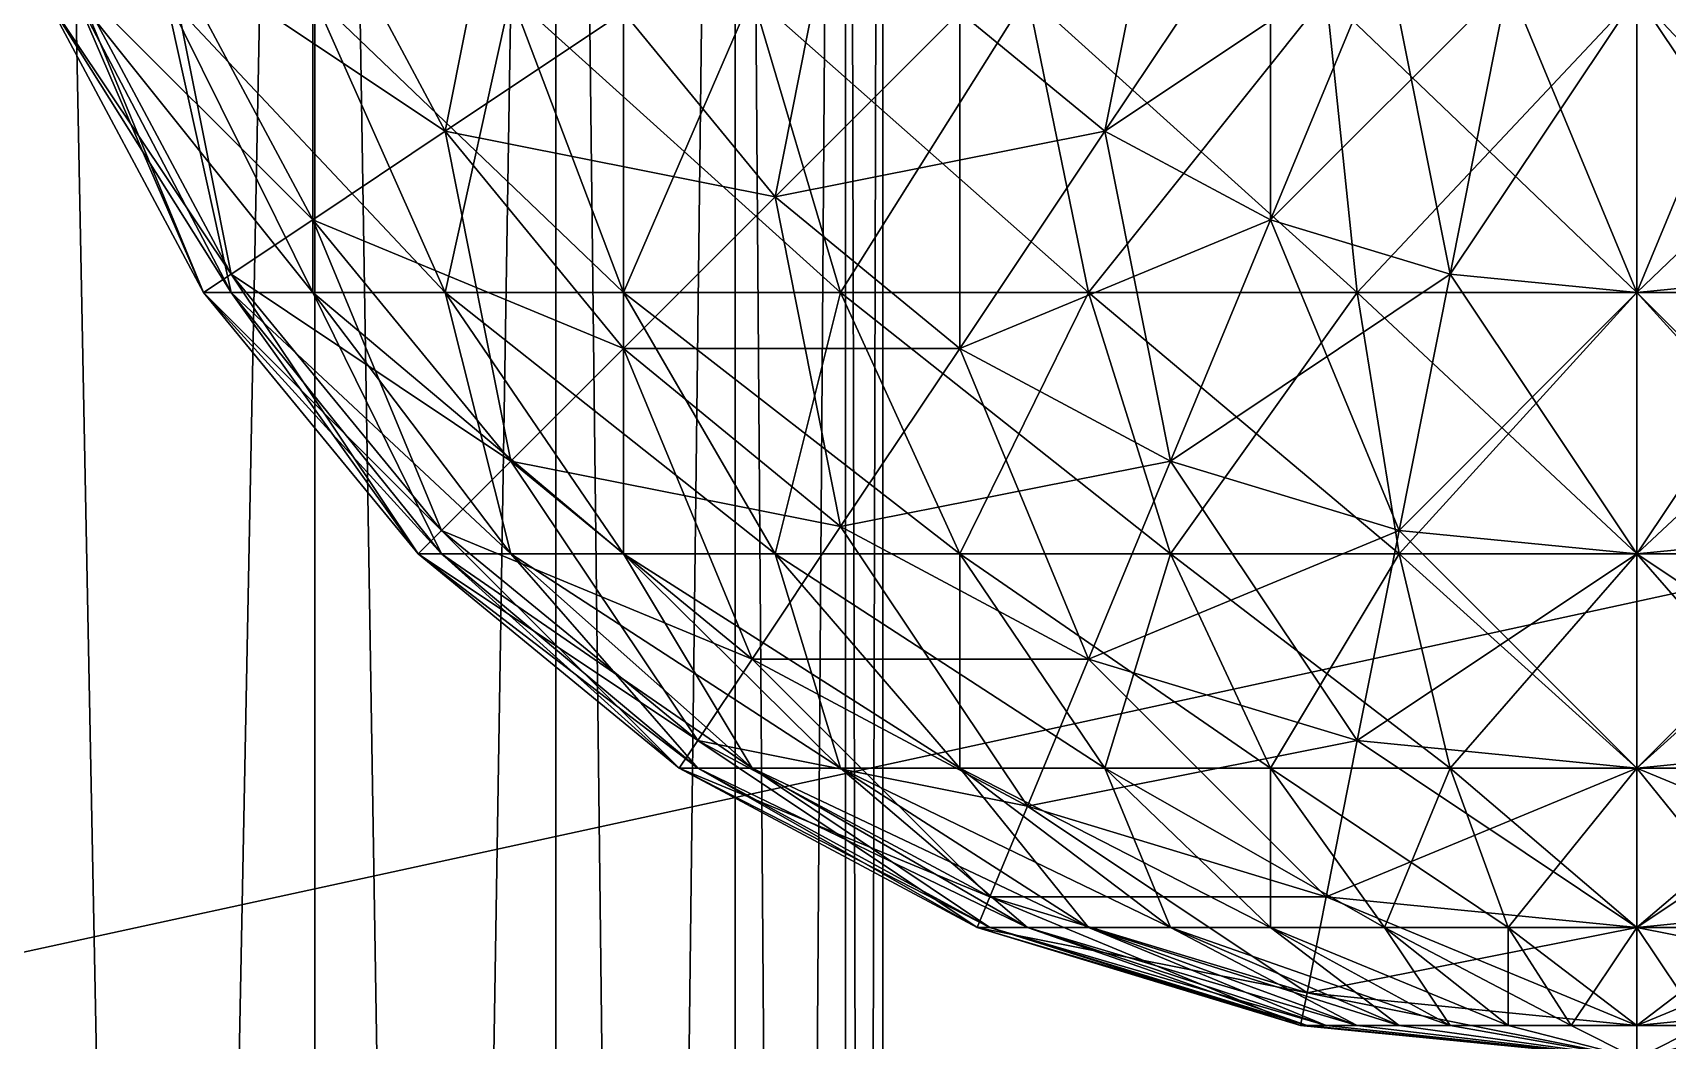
# Model space of a CAD drawing. Header units: millimetres. Extents: x -510 to 550, y -577 to 577.
# Drawn here: x 30.11 to 45.28, y 264.17 to 273.52 of the extents above; entities that cross this region are included whole.
import ezdxf

# ---------------------------------------------------------------- set-up
doc = ezdxf.new("R2010")
doc.units = ezdxf.units.MM
for name, color, linetype, true_color in [('bogie_left_visual_0', 7, 'Continuous', 0x5c6b75), ('main_frame_outrigger', 7, 'Continuous', 0x5c6b75), ('rocker_left_visual_0', 7, 'Continuous', 0x5c6b75), ('structure_left_middle_bridge', 7, 'Continuous', 0x5c6b75), ('structure_left_middle_riser', 7, 'Continuous', 0x5c6b75), ('structure_left_rocker_spindle', 7, 'Continuous', 0x5c6b75)]:
    doc.layers.add(name, color=color, linetype=linetype, true_color=true_color)

msp = doc.modelspace()

# ---------------------------------------------------------------- linework, layer by layer
at = {"layer": 'bogie_left_visual_0', "true_color": 0x5c6b75}
for points in [[(-15.907, 255, -260.724), (214.061, 255, -70.73), (214.061, 305, -70.73)], [(-15.907, 255, -260.724), (214.061, 305, -70.73), (-15.907, 305, -260.724)], [(15.939, 255, -299.27), (245.907, 305, -109.276), (245.907, 255, -109.276)], [(15.939, 255, -299.27), (15.939, 305, -299.27), (245.907, 305, -109.276)]]:
    msp.add_3dface(points, dxfattribs=at)
at = {"layer": 'main_frame_outrigger', "true_color": 0x5c6b75}
for points in [[(-5, 180, 55), (45, 390, 55), (45, 180, 55)], [(-5, 180, 55), (-5, 390, 55), (45, 390, 55)], [(-5, 180, 85), (45, 180, 85), (45, 390, 85)], [(-5, 180, 85), (45, 390, 85), (-5, 390, 85)], [(45, 180, 55), (45, 390, 55), (45, 390, 85)], [(45, 180, 55), (45, 390, 85), (45, 180, 85)]]:
    msp.add_3dface(points, dxfattribs=at)
at = {"layer": 'rocker_left_visual_0', "true_color": 0x5c6b75}
for points in [[(-140, 255, -20), (140, 305, -20), (140, 255, -20)], [(-140, 255, -20), (-140, 305, -20), (140, 305, -20)], [(-140, 255, 20), (140, 255, 20), (140, 305, 20)], [(-140, 255, 20), (140, 305, 20), (-140, 305, 20)]]:
    msp.add_3dface(points, dxfattribs=at)
at = {"layer": 'structure_left_middle_bridge', "true_color": 0x5c6b75}
for points in [[(30.502, 273.877, -107.116), (30.218, 273.877, -110), (31.696, 271.111, -110)], [(30.218, 273.877, -110), (30.502, 273.877, -112.884), (31.952, 271.111, -112.595)], [(30.218, 273.877, -110), (31.952, 271.111, -112.595), (31.696, 271.111, -110)], [(31.343, 273.877, -104.343), (30.502, 273.877, -107.116), (31.952, 271.111, -107.405)], [(30.502, 273.877, -107.116), (31.696, 271.111, -110), (31.952, 271.111, -107.405)], [(30.502, 273.877, -112.884), (31.343, 273.877, -115.657), (32.709, 271.111, -115.091)], [(30.502, 273.877, -112.884), (32.709, 271.111, -115.091), (31.952, 271.111, -112.595)], [(32.709, 273.877, -101.788), (31.343, 273.877, -104.343), (32.709, 271.111, -104.909)], [(31.343, 273.877, -104.343), (31.952, 271.111, -107.405), (32.709, 271.111, -104.909)], [(31.343, 273.877, -115.657), (32.709, 273.877, -118.212), (33.939, 271.111, -117.391)], [(31.343, 273.877, -115.657), (33.939, 271.111, -117.391), (32.709, 271.111, -115.091)], [(34.547, 273.877, -99.547), (32.709, 273.877, -101.788), (33.939, 271.111, -102.609)], [(32.709, 273.877, -101.788), (32.709, 271.111, -104.909), (33.939, 271.111, -102.609)], [(32.709, 273.877, -118.212), (34.547, 273.877, -120.453), (35.593, 271.111, -119.407)], [(32.709, 273.877, -118.212), (35.593, 271.111, -119.407), (33.939, 271.111, -117.391)], [(34.547, 273.877, -99.547), (33.939, 271.111, -102.609), (35.593, 271.111, -100.593)], [(36.788, 273.877, -97.709), (34.547, 273.877, -99.547), (35.593, 271.111, -100.593)], [(34.547, 273.877, -120.453), (36.788, 273.877, -122.291), (37.609, 271.111, -121.061)], [(34.547, 273.877, -120.453), (37.609, 271.111, -121.061), (35.593, 271.111, -119.407)], [(36.788, 273.877, -97.709), (35.593, 271.111, -100.593), (37.609, 271.111, -98.939)], [(39.343, 273.877, -96.343), (36.788, 273.877, -97.709), (37.609, 271.111, -98.939)], [(36.788, 273.877, -122.291), (39.343, 273.877, -123.657), (39.909, 271.111, -122.291)], [(36.788, 273.877, -122.291), (39.909, 271.111, -122.291), (37.609, 271.111, -121.061)], [(39.343, 273.877, -96.343), (37.609, 271.111, -98.939), (39.909, 271.111, -97.709)], [(42.116, 273.877, -95.502), (39.343, 273.877, -96.343), (39.909, 271.111, -97.709)], [(39.343, 273.877, -123.657), (42.116, 273.877, -124.498), (42.405, 271.111, -123.048)], [(39.343, 273.877, -123.657), (42.405, 271.111, -123.048), (39.909, 271.111, -122.291)], [(42.116, 273.877, -95.502), (39.909, 271.111, -97.709), (42.405, 271.111, -96.952)], [(45, 273.877, -95.218), (42.116, 273.877, -95.502), (42.405, 271.111, -96.952)], [(42.116, 273.877, -124.498), (45, 273.877, -124.782), (45, 271.111, -123.304)], [(42.116, 273.877, -124.498), (45, 271.111, -123.304), (42.405, 271.111, -123.048)], [(45, 273.877, -95.218), (42.405, 271.111, -96.952), (45, 271.111, -96.696)], [(47.884, 273.877, -95.502), (45, 273.877, -95.218), (45, 271.111, -96.696)], [(47.884, 273.877, -95.502), (45, 271.111, -96.696), (47.595, 271.111, -96.952)], [(45, 273.877, -124.782), (47.884, 273.877, -124.498), (47.595, 271.111, -123.048)], [(45, 273.877, -124.782), (47.595, 271.111, -123.048), (45, 271.111, -123.304)], [(31.952, 271.111, -107.405), (31.696, 271.111, -110), (33.686, 268.686, -110)], [(31.696, 271.111, -110), (31.952, 271.111, -112.595), (33.904, 268.686, -112.207)], [(31.696, 271.111, -110), (33.904, 268.686, -112.207), (33.686, 268.686, -110)], [(32.709, 271.111, -104.909), (31.952, 271.111, -107.405), (33.904, 268.686, -107.793)], [(31.952, 271.111, -107.405), (33.686, 268.686, -110), (33.904, 268.686, -107.793)], [(31.952, 271.111, -112.595), (32.709, 271.111, -115.091), (34.547, 268.686, -114.33)], [(31.952, 271.111, -112.595), (34.547, 268.686, -114.33), (33.904, 268.686, -112.207)], [(33.939, 271.111, -102.609), (32.709, 271.111, -104.909), (34.547, 268.686, -105.67)], [(32.709, 271.111, -104.909), (33.904, 268.686, -107.793), (34.547, 268.686, -105.67)], [(32.709, 271.111, -115.091), (33.939, 271.111, -117.391), (35.593, 268.686, -116.286)], [(32.709, 271.111, -115.091), (35.593, 268.686, -116.286), (34.547, 268.686, -114.33)], [(35.593, 271.111, -100.593), (33.939, 271.111, -102.609), (35.593, 268.686, -103.714)], [(33.939, 271.111, -102.609), (34.547, 268.686, -105.67), (35.593, 268.686, -103.714)], [(33.939, 271.111, -117.391), (35.593, 271.111, -119.407), (37, 268.686, -118)], [(33.939, 271.111, -117.391), (37, 268.686, -118), (35.593, 268.686, -116.286)], [(37.609, 271.111, -98.939), (35.593, 271.111, -100.593), (37, 268.686, -102)], [(35.593, 271.111, -100.593), (35.593, 268.686, -103.714), (37, 268.686, -102)], [(35.593, 271.111, -119.407), (37.609, 271.111, -121.061), (38.714, 268.686, -119.407)], [(35.593, 271.111, -119.407), (38.714, 268.686, -119.407), (37, 268.686, -118)], [(37.609, 271.111, -98.939), (37, 268.686, -102), (38.714, 268.686, -100.593)], [(39.909, 271.111, -97.709), (37.609, 271.111, -98.939), (38.714, 268.686, -100.593)], [(37.609, 271.111, -121.061), (39.909, 271.111, -122.291), (40.67, 268.686, -120.453)], [(37.609, 271.111, -121.061), (40.67, 268.686, -120.453), (38.714, 268.686, -119.407)], [(39.909, 271.111, -97.709), (38.714, 268.686, -100.593), (40.67, 268.686, -99.547)], [(42.405, 271.111, -96.952), (39.909, 271.111, -97.709), (40.67, 268.686, -99.547)], [(39.909, 271.111, -122.291), (42.405, 271.111, -123.048), (42.793, 268.686, -121.096)], [(39.909, 271.111, -122.291), (42.793, 268.686, -121.096), (40.67, 268.686, -120.453)], [(42.405, 271.111, -96.952), (40.67, 268.686, -99.547), (42.793, 268.686, -98.904)], [(45, 271.111, -96.696), (42.405, 271.111, -96.952), (42.793, 268.686, -98.904)], [(42.405, 271.111, -123.048), (45, 271.111, -123.304), (45, 268.686, -121.314)], [(42.405, 271.111, -123.048), (45, 268.686, -121.314), (42.793, 268.686, -121.096)], [(45, 271.111, -96.696), (42.793, 268.686, -98.904), (45, 268.686, -98.686)], [(47.595, 271.111, -96.952), (45, 271.111, -96.696), (45, 268.686, -98.686)], [(47.595, 271.111, -96.952), (45, 268.686, -98.686), (47.207, 268.686, -98.904)], [(45, 271.111, -123.304), (47.595, 271.111, -123.048), (47.207, 268.686, -121.096)], [(45, 271.111, -123.304), (47.207, 268.686, -121.096), (45, 268.686, -121.314)], [(33.904, 268.686, -107.793), (33.686, 268.686, -110), (36.111, 266.696, -110)], [(33.686, 268.686, -110), (33.904, 268.686, -112.207), (36.282, 266.696, -111.734)], [(33.686, 268.686, -110), (36.282, 266.696, -111.734), (36.111, 266.696, -110)], [(34.547, 268.686, -105.67), (33.904, 268.686, -107.793), (36.282, 266.696, -108.266)], [(33.904, 268.686, -107.793), (36.111, 266.696, -110), (36.282, 266.696, -108.266)], [(33.904, 268.686, -112.207), (34.547, 268.686, -114.33), (36.788, 266.696, -113.402)], [(33.904, 268.686, -112.207), (36.788, 266.696, -113.402), (36.282, 266.696, -111.734)], [(35.593, 268.686, -103.714), (34.547, 268.686, -105.67), (36.788, 266.696, -106.598)], [(34.547, 268.686, -105.67), (36.282, 266.696, -108.266), (36.788, 266.696, -106.598)], [(34.547, 268.686, -114.33), (35.593, 268.686, -116.286), (37.609, 266.696, -114.939)], [(34.547, 268.686, -114.33), (37.609, 266.696, -114.939), (36.788, 266.696, -113.402)], [(37, 268.686, -102), (35.593, 268.686, -103.714), (37.609, 266.696, -105.061)], [(35.593, 268.686, -103.714), (36.788, 266.696, -106.598), (37.609, 266.696, -105.061)], [(35.593, 268.686, -116.286), (37, 268.686, -118), (38.714, 266.696, -116.286)], [(35.593, 268.686, -116.286), (38.714, 266.696, -116.286), (37.609, 266.696, -114.939)], [(38.714, 268.686, -100.593), (37, 268.686, -102), (38.714, 266.696, -103.714)], [(37, 268.686, -102), (37.609, 266.696, -105.061), (38.714, 266.696, -103.714)], [(37, 268.686, -118), (38.714, 268.686, -119.407), (40.061, 266.696, -117.391)], [(37, 268.686, -118), (40.061, 266.696, -117.391), (38.714, 266.696, -116.286)], [(40.67, 268.686, -99.547), (38.714, 268.686, -100.593), (40.061, 266.696, -102.609)], [(38.714, 268.686, -100.593), (38.714, 266.696, -103.714), (40.061, 266.696, -102.609)], [(38.714, 268.686, -119.407), (40.67, 268.686, -120.453), (41.598, 266.696, -118.212)], [(38.714, 268.686, -119.407), (41.598, 266.696, -118.212), (40.061, 266.696, -117.391)], [(40.67, 268.686, -99.547), (40.061, 266.696, -102.609), (41.598, 266.696, -101.788)], [(42.793, 268.686, -98.904), (40.67, 268.686, -99.547), (41.598, 266.696, -101.788)], [(40.67, 268.686, -120.453), (42.793, 268.686, -121.096), (43.266, 266.696, -118.718)], [(40.67, 268.686, -120.453), (43.266, 266.696, -118.718), (41.598, 266.696, -118.212)], [(42.793, 268.686, -98.904), (41.598, 266.696, -101.788), (43.266, 266.696, -101.282)], [(45, 268.686, -98.686), (42.793, 268.686, -98.904), (43.266, 266.696, -101.282)], [(42.793, 268.686, -121.096), (45, 268.686, -121.314), (45, 266.696, -118.889)], [(42.793, 268.686, -121.096), (45, 266.696, -118.889), (43.266, 266.696, -118.718)], [(45, 268.686, -98.686), (43.266, 266.696, -101.282), (45, 266.696, -101.111)], [(47.207, 268.686, -98.904), (45, 268.686, -98.686), (45, 266.696, -101.111)], [(47.207, 268.686, -98.904), (45, 266.696, -101.111), (46.734, 266.696, -101.282)], [(45, 268.686, -121.314), (47.207, 268.686, -121.096), (46.734, 266.696, -118.718)], [(45, 268.686, -121.314), (46.734, 266.696, -118.718), (45, 266.696, -118.889)], [(36.282, 266.696, -108.266), (36.111, 266.696, -110), (38.877, 265.218, -110)], [(36.111, 266.696, -110), (36.282, 266.696, -111.734), (38.995, 265.218, -111.195)], [(36.111, 266.696, -110), (38.995, 265.218, -111.195), (38.877, 265.218, -110)], [(36.788, 266.696, -106.598), (36.282, 266.696, -108.266), (38.995, 265.218, -108.805)], [(36.282, 266.696, -108.266), (38.877, 265.218, -110), (38.995, 265.218, -108.805)], [(36.282, 266.696, -111.734), (36.788, 266.696, -113.402), (39.343, 265.218, -112.343)], [(36.282, 266.696, -111.734), (39.343, 265.218, -112.343), (38.995, 265.218, -111.195)], [(37.609, 266.696, -105.061), (36.788, 266.696, -106.598), (39.343, 265.218, -107.657)], [(36.788, 266.696, -106.598), (38.995, 265.218, -108.805), (39.343, 265.218, -107.657)], [(36.788, 266.696, -113.402), (37.609, 266.696, -114.939), (39.909, 265.218, -113.402)], [(36.788, 266.696, -113.402), (39.909, 265.218, -113.402), (39.343, 265.218, -112.343)], [(38.714, 266.696, -103.714), (37.609, 266.696, -105.061), (39.909, 265.218, -106.598)], [(37.609, 266.696, -105.061), (39.343, 265.218, -107.657), (39.909, 265.218, -106.598)], [(37.609, 266.696, -114.939), (38.714, 266.696, -116.286), (40.67, 265.218, -114.33)], [(37.609, 266.696, -114.939), (40.67, 265.218, -114.33), (39.909, 265.218, -113.402)], [(40.061, 266.696, -102.609), (38.714, 266.696, -103.714), (40.67, 265.218, -105.67)], [(38.714, 266.696, -103.714), (39.909, 265.218, -106.598), (40.67, 265.218, -105.67)], [(38.714, 266.696, -116.286), (40.061, 266.696, -117.391), (41.598, 265.218, -115.091)], [(38.714, 266.696, -116.286), (41.598, 265.218, -115.091), (40.67, 265.218, -114.33)], [(41.598, 266.696, -101.788), (40.061, 266.696, -102.609), (41.598, 265.218, -104.909)], [(40.061, 266.696, -102.609), (40.67, 265.218, -105.67), (41.598, 265.218, -104.909)], [(40.061, 266.696, -117.391), (41.598, 266.696, -118.212), (42.657, 265.218, -115.657)], [(40.061, 266.696, -117.391), (42.657, 265.218, -115.657), (41.598, 265.218, -115.091)], [(43.266, 266.696, -101.282), (41.598, 266.696, -101.788), (42.657, 265.218, -104.343)], [(41.598, 266.696, -101.788), (41.598, 265.218, -104.909), (42.657, 265.218, -104.343)], [(41.598, 266.696, -118.212), (43.266, 266.696, -118.718), (43.805, 265.218, -116.005)], [(41.598, 266.696, -118.212), (43.805, 265.218, -116.005), (42.657, 265.218, -115.657)], [(43.266, 266.696, -101.282), (42.657, 265.218, -104.343), (43.805, 265.218, -103.995)], [(45, 266.696, -101.111), (43.266, 266.696, -101.282), (43.805, 265.218, -103.995)], [(43.266, 266.696, -118.718), (45, 266.696, -118.889), (45, 265.218, -116.123)], [(43.266, 266.696, -118.718), (45, 265.218, -116.123), (43.805, 265.218, -116.005)], [(45, 266.696, -101.111), (43.805, 265.218, -103.995), (45, 265.218, -103.877)], [(46.734, 266.696, -101.282), (45, 266.696, -101.111), (45, 265.218, -103.877)], [(46.734, 266.696, -101.282), (45, 265.218, -103.877), (46.195, 265.218, -103.995)], [(45, 266.696, -118.889), (46.734, 266.696, -118.718), (46.195, 265.218, -116.005)], [(45, 266.696, -118.889), (46.195, 265.218, -116.005), (45, 265.218, -116.123)], [(38.995, 265.218, -108.805), (38.877, 265.218, -110), (41.879, 264.307, -110)], [(38.877, 265.218, -110), (38.995, 265.218, -111.195), (41.939, 264.307, -110.609)], [(38.877, 265.218, -110), (41.939, 264.307, -110.609), (41.879, 264.307, -110)], [(39.343, 265.218, -107.657), (38.995, 265.218, -108.805), (41.939, 264.307, -109.391)], [(38.995, 265.218, -108.805), (41.879, 264.307, -110), (41.939, 264.307, -109.391)], [(38.995, 265.218, -111.195), (39.343, 265.218, -112.343), (42.116, 264.307, -111.195)], [(38.995, 265.218, -111.195), (42.116, 264.307, -111.195), (41.939, 264.307, -110.609)], [(39.909, 265.218, -106.598), (39.343, 265.218, -107.657), (42.116, 264.307, -108.805)], [(39.343, 265.218, -107.657), (41.939, 264.307, -109.391), (42.116, 264.307, -108.805)], [(39.343, 265.218, -112.343), (39.909, 265.218, -113.402), (42.405, 264.307, -111.734)], [(39.343, 265.218, -112.343), (42.405, 264.307, -111.734), (42.116, 264.307, -111.195)], [(40.67, 265.218, -105.67), (39.909, 265.218, -106.598), (42.405, 264.307, -108.266)], [(39.909, 265.218, -106.598), (42.116, 264.307, -108.805), (42.405, 264.307, -108.266)], [(39.909, 265.218, -113.402), (40.67, 265.218, -114.33), (42.793, 264.307, -112.207)], [(39.909, 265.218, -113.402), (42.793, 264.307, -112.207), (42.405, 264.307, -111.734)], [(41.598, 265.218, -104.909), (40.67, 265.218, -105.67), (42.793, 264.307, -107.793)], [(40.67, 265.218, -105.67), (42.405, 264.307, -108.266), (42.793, 264.307, -107.793)], [(40.67, 265.218, -114.33), (41.598, 265.218, -115.091), (43.266, 264.307, -112.595)], [(40.67, 265.218, -114.33), (43.266, 264.307, -112.595), (42.793, 264.307, -112.207)], [(42.657, 265.218, -104.343), (41.598, 265.218, -104.909), (43.266, 264.307, -107.405)], [(41.598, 265.218, -104.909), (42.793, 264.307, -107.793), (43.266, 264.307, -107.405)], [(41.598, 265.218, -115.091), (42.657, 265.218, -115.657), (43.805, 264.307, -112.884)], [(41.598, 265.218, -115.091), (43.805, 264.307, -112.884), (43.266, 264.307, -112.595)], [(43.805, 265.218, -103.995), (42.657, 265.218, -104.343), (43.805, 264.307, -107.116)], [(42.657, 265.218, -104.343), (43.266, 264.307, -107.405), (43.805, 264.307, -107.116)], [(42.657, 265.218, -115.657), (43.805, 265.218, -116.005), (44.391, 264.307, -113.061)], [(42.657, 265.218, -115.657), (44.391, 264.307, -113.061), (43.805, 264.307, -112.884)], [(45, 265.218, -103.877), (43.805, 265.218, -103.995), (44.391, 264.307, -106.939)], [(43.805, 265.218, -103.995), (43.805, 264.307, -107.116), (44.391, 264.307, -106.939)], [(43.805, 265.218, -116.005), (45, 265.218, -116.123), (45, 264.307, -113.121)], [(43.805, 265.218, -116.005), (45, 264.307, -113.121), (44.391, 264.307, -113.061)], [(45, 265.218, -103.877), (44.391, 264.307, -106.939), (45, 264.307, -106.879)], [(46.195, 265.218, -103.995), (45, 265.218, -103.877), (45, 264.307, -106.879)], [(46.195, 265.218, -103.995), (45, 264.307, -106.879), (45.609, 264.307, -106.939)], [(45, 265.218, -116.123), (46.195, 265.218, -116.005), (45.609, 264.307, -113.061)], [(45, 265.218, -116.123), (45.609, 264.307, -113.061), (45, 264.307, -113.121)], [(41.939, 264.307, -109.391), (41.879, 264.307, -110), (45, 264, -110)], [(41.879, 264.307, -110), (41.939, 264.307, -110.609), (45, 264, -110)], [(42.116, 264.307, -108.805), (41.939, 264.307, -109.391), (45, 264, -110)], [(41.939, 264.307, -110.609), (42.116, 264.307, -111.195), (45, 264, -110)], [(42.405, 264.307, -108.266), (42.116, 264.307, -108.805), (45, 264, -110)], [(42.116, 264.307, -111.195), (42.405, 264.307, -111.734), (45, 264, -110)], [(42.793, 264.307, -107.793), (42.405, 264.307, -108.266), (45, 264, -110)], [(42.405, 264.307, -111.734), (42.793, 264.307, -112.207), (45, 264, -110)], [(43.266, 264.307, -107.405), (42.793, 264.307, -107.793), (45, 264, -110)], [(42.793, 264.307, -112.207), (43.266, 264.307, -112.595), (45, 264, -110)], [(43.805, 264.307, -107.116), (43.266, 264.307, -107.405), (45, 264, -110)], [(43.266, 264.307, -112.595), (43.805, 264.307, -112.884), (45, 264, -110)], [(44.391, 264.307, -106.939), (43.805, 264.307, -107.116), (45, 264, -110)], [(43.805, 264.307, -112.884), (44.391, 264.307, -113.061), (45, 264, -110)], [(45, 264.307, -106.879), (44.391, 264.307, -106.939), (45, 264, -110)], [(44.391, 264.307, -113.061), (45, 264.307, -113.121), (45, 264, -110)], [(48.121, 264.307, -110), (48.061, 264.307, -109.391), (45, 264, -110)], [(48.061, 264.307, -109.391), (47.884, 264.307, -108.805), (45, 264, -110)], [(47.884, 264.307, -108.805), (47.595, 264.307, -108.266), (45, 264, -110)], [(47.595, 264.307, -108.266), (47.207, 264.307, -107.793), (45, 264, -110)], [(47.207, 264.307, -107.793), (46.734, 264.307, -107.405), (45, 264, -110)], [(46.734, 264.307, -107.405), (46.195, 264.307, -107.116), (45, 264, -110)], [(46.195, 264.307, -107.116), (45.609, 264.307, -106.939), (45, 264, -110)], [(45.609, 264.307, -106.939), (45, 264.307, -106.879), (45, 264, -110)], [(45, 264.307, -113.121), (45.609, 264.307, -113.061), (45, 264, -110)], [(45.609, 264.307, -113.061), (46.195, 264.307, -112.884), (45, 264, -110)], [(46.195, 264.307, -112.884), (46.734, 264.307, -112.595), (45, 264, -110)], [(46.734, 264.307, -112.595), (47.207, 264.307, -112.207), (45, 264, -110)], [(47.207, 264.307, -112.207), (47.595, 264.307, -111.734), (45, 264, -110)], [(47.595, 264.307, -111.734), (47.884, 264.307, -111.195), (45, 264, -110)], [(47.884, 264.307, -111.195), (48.061, 264.307, -110.609), (45, 264, -110)], [(48.061, 264.307, -110.609), (48.121, 264.307, -110), (45, 264, -110)]]:
    msp.add_3dface(points, dxfattribs=at)
at = {"layer": 'structure_left_middle_riser', "true_color": 0x5c6b75}
for points in [[(33.939, 272.609, -248.889), (32.709, 274.909, -248.889), (34.547, 275.67, -251.314)], [(33.939, 272.609, -248.889), (34.547, 275.67, -251.314), (35.593, 273.714, -251.314)], [(40.061, 272.609, -253.304), (38.714, 273.714, -253.304), (40.67, 275.67, -254.782)], [(40.061, 272.609, -253.304), (40.67, 275.67, -254.782), (41.598, 274.909, -254.782)], [(37, 272, -251.314), (35.593, 273.714, -251.314), (37.609, 275.061, -253.304)], [(37, 272, -251.314), (37.609, 275.061, -253.304), (38.714, 273.714, -253.304)], [(33.939, 272.609, -101.111), (32.709, 274.909, -101.111), (31.343, 274.343, -103.877)], [(32.709, 271.788, -246.123), (31.343, 274.343, -246.123), (32.709, 274.909, -248.889)], [(35.593, 273.714, -98.686), (32.709, 274.909, -101.111), (33.939, 272.609, -101.111)], [(32.709, 271.788, -246.123), (32.709, 274.909, -248.889), (33.939, 272.609, -248.889)], [(41.598, 274.909, -95.218), (38.714, 273.714, -96.696), (40.061, 272.609, -96.696)], [(42.657, 274.343, -95.218), (41.598, 274.909, -95.218), (40.061, 272.609, -96.696)], [(41.598, 271.788, -253.304), (40.061, 272.609, -253.304), (41.598, 274.909, -254.782)], [(41.598, 271.788, -253.304), (41.598, 274.909, -254.782), (42.657, 274.343, -254.782)], [(32.709, 271.788, -103.877), (31.343, 274.343, -103.877), (30.502, 273.995, -106.879)], [(31.952, 271.282, -243.121), (30.502, 273.995, -243.121), (31.343, 274.343, -246.123)], [(33.939, 272.609, -101.111), (31.343, 274.343, -103.877), (32.709, 271.788, -103.877)], [(31.952, 271.282, -243.121), (31.343, 274.343, -246.123), (32.709, 271.788, -246.123)], [(42.657, 274.343, -95.218), (40.061, 272.609, -96.696), (41.598, 271.788, -96.696)], [(43.805, 273.995, -95.218), (42.657, 274.343, -95.218), (41.598, 271.788, -96.696)], [(43.266, 271.282, -253.304), (41.598, 271.788, -253.304), (42.657, 274.343, -254.782)], [(43.266, 271.282, -253.304), (42.657, 274.343, -254.782), (43.805, 273.995, -254.782)], [(31.952, 271.282, -106.879), (30.502, 273.995, -106.879), (30.218, 273.877, -110)], [(31.696, 271.111, -240), (30.218, 273.877, -240), (30.502, 273.995, -243.121)], [(32.709, 271.788, -103.877), (30.502, 273.995, -106.879), (31.952, 271.282, -106.879)], [(31.696, 271.111, -240), (30.502, 273.995, -243.121), (31.952, 271.282, -243.121)], [(43.805, 273.995, -95.218), (41.598, 271.788, -96.696), (43.266, 271.282, -96.696)], [(45, 273.877, -95.218), (43.805, 273.995, -95.218), (43.266, 271.282, -96.696)], [(45, 271.111, -253.304), (43.266, 271.282, -253.304), (43.805, 273.995, -254.782)], [(45, 271.111, -253.304), (43.805, 273.995, -254.782), (45, 273.877, -254.782)], [(46.195, 273.995, -95.218), (45, 273.877, -95.218), (45, 271.111, -96.696)], [(46.195, 273.995, -95.218), (45, 271.111, -96.696), (46.734, 271.282, -96.696)], [(46.734, 271.282, -253.304), (45, 273.877, -254.782), (46.195, 273.995, -254.782)], [(31.952, 271.282, -106.879), (30.218, 273.877, -110), (31.696, 271.111, -110)], [(31.696, 271.111, -110), (30.218, 273.877, -110), (30.218, 273.877, -240)], [(31.696, 271.111, -110), (30.218, 273.877, -240), (31.696, 271.111, -240)], [(45, 273.877, -95.218), (43.266, 271.282, -96.696), (45, 271.111, -96.696)], [(46.734, 271.282, -253.304), (45, 271.111, -253.304), (45, 273.877, -254.782)], [(37, 272, -98.686), (35.593, 273.714, -98.686), (33.939, 272.609, -101.111)], [(35.593, 270.593, -248.889), (33.939, 272.609, -248.889), (35.593, 273.714, -251.314)], [(38.714, 273.714, -96.696), (35.593, 273.714, -98.686), (37, 272, -98.686)], [(35.593, 270.593, -248.889), (35.593, 273.714, -251.314), (37, 272, -251.314)], [(40.061, 272.609, -96.696), (38.714, 273.714, -96.696), (37, 272, -98.686)], [(38.714, 270.593, -251.314), (37, 272, -251.314), (38.714, 273.714, -253.304)], [(38.714, 270.593, -251.314), (38.714, 273.714, -253.304), (40.061, 272.609, -253.304)], [(35.593, 270.593, -101.111), (33.939, 272.609, -101.111), (32.709, 271.788, -103.877)], [(34.547, 269.547, -246.123), (32.709, 271.788, -246.123), (33.939, 272.609, -248.889)], [(37, 272, -98.686), (33.939, 272.609, -101.111), (35.593, 270.593, -101.111)], [(34.547, 269.547, -246.123), (33.939, 272.609, -248.889), (35.593, 270.593, -248.889)], [(40.061, 272.609, -96.696), (37, 272, -98.686), (38.714, 270.593, -98.686)], [(41.598, 271.788, -96.696), (40.061, 272.609, -96.696), (38.714, 270.593, -98.686)], [(40.67, 269.547, -251.314), (38.714, 270.593, -251.314), (40.061, 272.609, -253.304)], [(40.67, 269.547, -251.314), (40.061, 272.609, -253.304), (41.598, 271.788, -253.304)], [(38.714, 270.593, -98.686), (37, 272, -98.686), (35.593, 270.593, -101.111)], [(37.609, 268.939, -248.889), (35.593, 270.593, -248.889), (37, 272, -251.314)], [(37.609, 268.939, -248.889), (37, 272, -251.314), (38.714, 270.593, -251.314)], [(34.547, 269.547, -103.877), (32.709, 271.788, -103.877), (31.952, 271.282, -106.879)], [(33.904, 268.904, -243.121), (31.952, 271.282, -243.121), (32.709, 271.788, -246.123)], [(35.593, 270.593, -101.111), (32.709, 271.788, -103.877), (34.547, 269.547, -103.877)], [(33.904, 268.904, -243.121), (32.709, 271.788, -246.123), (34.547, 269.547, -246.123)], [(41.598, 271.788, -96.696), (38.714, 270.593, -98.686), (40.67, 269.547, -98.686)], [(43.266, 271.282, -96.696), (41.598, 271.788, -96.696), (40.67, 269.547, -98.686)], [(42.793, 268.904, -251.314), (40.67, 269.547, -251.314), (41.598, 271.788, -253.304)], [(42.793, 268.904, -251.314), (41.598, 271.788, -253.304), (43.266, 271.282, -253.304)], [(33.904, 268.904, -106.879), (31.952, 271.282, -106.879), (31.696, 271.111, -110)], [(33.686, 268.686, -240), (31.696, 271.111, -240), (31.952, 271.282, -243.121)], [(34.547, 269.547, -103.877), (31.952, 271.282, -106.879), (33.904, 268.904, -106.879)], [(33.686, 268.686, -240), (31.952, 271.282, -243.121), (33.904, 268.904, -243.121)], [(43.266, 271.282, -96.696), (40.67, 269.547, -98.686), (42.793, 268.904, -98.686)], [(45, 271.111, -96.696), (43.266, 271.282, -96.696), (42.793, 268.904, -98.686)], [(45, 268.686, -251.314), (42.793, 268.904, -251.314), (43.266, 271.282, -253.304)], [(45, 268.686, -251.314), (43.266, 271.282, -253.304), (45, 271.111, -253.304)], [(46.734, 271.282, -96.696), (45, 271.111, -96.696), (45, 268.686, -98.686)], [(46.734, 271.282, -96.696), (45, 268.686, -98.686), (47.207, 268.904, -98.686)], [(47.207, 268.904, -251.314), (45, 271.111, -253.304), (46.734, 271.282, -253.304)], [(33.904, 268.904, -106.879), (31.696, 271.111, -110), (33.686, 268.686, -110)], [(33.686, 268.686, -110), (31.696, 271.111, -110), (31.696, 271.111, -240)], [(33.686, 268.686, -110), (31.696, 271.111, -240), (33.686, 268.686, -240)], [(45, 271.111, -96.696), (42.793, 268.904, -98.686), (45, 268.686, -98.686)], [(47.207, 268.904, -251.314), (45, 268.686, -251.314), (45, 271.111, -253.304)], [(37.609, 268.939, -101.111), (35.593, 270.593, -101.111), (34.547, 269.547, -103.877)], [(36.788, 267.709, -246.123), (34.547, 269.547, -246.123), (35.593, 270.593, -248.889)], [(38.714, 270.593, -98.686), (35.593, 270.593, -101.111), (37.609, 268.939, -101.111)], [(36.788, 267.709, -246.123), (35.593, 270.593, -248.889), (37.609, 268.939, -248.889)], [(40.67, 269.547, -98.686), (38.714, 270.593, -98.686), (37.609, 268.939, -101.111)], [(39.909, 267.709, -248.889), (37.609, 268.939, -248.889), (38.714, 270.593, -251.314)], [(39.909, 267.709, -248.889), (38.714, 270.593, -251.314), (40.67, 269.547, -251.314)], [(36.788, 267.709, -103.877), (34.547, 269.547, -103.877), (33.904, 268.904, -106.879)], [(36.282, 266.952, -243.121), (33.904, 268.904, -243.121), (34.547, 269.547, -246.123)], [(37.609, 268.939, -101.111), (34.547, 269.547, -103.877), (36.788, 267.709, -103.877)], [(36.282, 266.952, -243.121), (34.547, 269.547, -246.123), (36.788, 267.709, -246.123)], [(40.67, 269.547, -98.686), (37.609, 268.939, -101.111), (39.909, 267.709, -101.111)], [(42.793, 268.904, -98.686), (40.67, 269.547, -98.686), (39.909, 267.709, -101.111)], [(42.405, 266.952, -248.889), (39.909, 267.709, -248.889), (40.67, 269.547, -251.314)], [(42.405, 266.952, -248.889), (40.67, 269.547, -251.314), (42.793, 268.904, -251.314)], [(36.282, 266.952, -106.879), (33.904, 268.904, -106.879), (33.686, 268.686, -110)], [(36.111, 266.696, -240), (33.686, 268.686, -240), (33.904, 268.904, -243.121)], [(36.788, 267.709, -103.877), (33.904, 268.904, -106.879), (36.282, 266.952, -106.879)], [(36.111, 266.696, -240), (33.904, 268.904, -243.121), (36.282, 266.952, -243.121)], [(39.909, 267.709, -101.111), (37.609, 268.939, -101.111), (36.788, 267.709, -103.877)], [(39.343, 266.343, -246.123), (36.788, 267.709, -246.123), (37.609, 268.939, -248.889)], [(39.343, 266.343, -246.123), (37.609, 268.939, -248.889), (39.909, 267.709, -248.889)], [(42.793, 268.904, -98.686), (39.909, 267.709, -101.111), (42.405, 266.952, -101.111)], [(45, 268.686, -98.686), (42.793, 268.904, -98.686), (42.405, 266.952, -101.111)], [(45, 266.696, -248.889), (42.405, 266.952, -248.889), (42.793, 268.904, -251.314)], [(45, 266.696, -248.889), (42.793, 268.904, -251.314), (45, 268.686, -251.314)], [(47.207, 268.904, -98.686), (45, 268.686, -98.686), (45, 266.696, -101.111)], [(47.207, 268.904, -98.686), (45, 266.696, -101.111), (47.595, 266.952, -101.111)], [(47.595, 266.952, -248.889), (45, 268.686, -251.314), (47.207, 268.904, -251.314)], [(36.282, 266.952, -106.879), (33.686, 268.686, -110), (36.111, 266.696, -110)], [(36.111, 266.696, -110), (33.686, 268.686, -110), (33.686, 268.686, -240)], [(36.111, 266.696, -110), (33.686, 268.686, -240), (36.111, 266.696, -240)], [(45, 268.686, -98.686), (42.405, 266.952, -101.111), (45, 266.696, -101.111)], [(47.595, 266.952, -248.889), (45, 266.696, -248.889), (45, 268.686, -251.314)], [(39.343, 266.343, -103.877), (36.788, 267.709, -103.877), (36.282, 266.952, -106.879)], [(38.995, 265.502, -243.121), (36.282, 266.952, -243.121), (36.788, 267.709, -246.123)], [(39.909, 267.709, -101.111), (36.788, 267.709, -103.877), (39.343, 266.343, -103.877)], [(38.995, 265.502, -243.121), (36.788, 267.709, -246.123), (39.343, 266.343, -246.123)], [(42.405, 266.952, -101.111), (39.909, 267.709, -101.111), (39.343, 266.343, -103.877)], [(42.116, 265.502, -246.123), (39.343, 266.343, -246.123), (39.909, 267.709, -248.889)], [(42.116, 265.502, -246.123), (39.909, 267.709, -248.889), (42.405, 266.952, -248.889)], [(38.995, 265.502, -106.879), (36.282, 266.952, -106.879), (36.111, 266.696, -110)], [(38.877, 265.218, -240), (36.111, 266.696, -240), (36.282, 266.952, -243.121)], [(39.343, 266.343, -103.877), (36.282, 266.952, -106.879), (38.995, 265.502, -106.879)], [(38.877, 265.218, -240), (36.282, 266.952, -243.121), (38.995, 265.502, -243.121)], [(42.405, 266.952, -101.111), (39.343, 266.343, -103.877), (42.116, 265.502, -103.877)], [(45, 266.696, -101.111), (42.405, 266.952, -101.111), (42.116, 265.502, -103.877)], [(45, 265.218, -246.123), (42.116, 265.502, -246.123), (42.405, 266.952, -248.889)], [(45, 265.218, -246.123), (42.405, 266.952, -248.889), (45, 266.696, -248.889)], [(47.595, 266.952, -101.111), (45, 266.696, -101.111), (45, 265.218, -103.877)], [(47.595, 266.952, -101.111), (45, 265.218, -103.877), (47.884, 265.502, -103.877)], [(47.884, 265.502, -246.123), (45, 266.696, -248.889), (47.595, 266.952, -248.889)], [(38.995, 265.502, -106.879), (36.111, 266.696, -110), (38.877, 265.218, -110)], [(38.877, 265.218, -110), (36.111, 266.696, -110), (36.111, 266.696, -240)], [(38.877, 265.218, -110), (36.111, 266.696, -240), (38.877, 265.218, -240)], [(45, 266.696, -101.111), (42.116, 265.502, -103.877), (45, 265.218, -103.877)], [(47.884, 265.502, -246.123), (45, 265.218, -246.123), (45, 266.696, -248.889)], [(42.116, 265.502, -103.877), (39.343, 266.343, -103.877), (38.995, 265.502, -106.879)], [(41.939, 264.609, -243.121), (38.995, 265.502, -243.121), (39.343, 266.343, -246.123)], [(41.939, 264.609, -243.121), (39.343, 266.343, -246.123), (42.116, 265.502, -246.123)], [(41.939, 264.609, -106.879), (38.995, 265.502, -106.879), (38.877, 265.218, -110)], [(41.879, 264.307, -240), (38.877, 265.218, -240), (38.995, 265.502, -243.121)], [(42.116, 265.502, -103.877), (38.995, 265.502, -106.879), (41.939, 264.609, -106.879)], [(41.879, 264.307, -240), (38.995, 265.502, -243.121), (41.939, 264.609, -243.121)], [(45, 265.218, -103.877), (42.116, 265.502, -103.877), (41.939, 264.609, -106.879)], [(45, 264.307, -243.121), (41.939, 264.609, -243.121), (42.116, 265.502, -246.123)], [(45, 264.307, -243.121), (42.116, 265.502, -246.123), (45, 265.218, -246.123)], [(47.884, 265.502, -103.877), (45, 265.218, -103.877), (45, 264.307, -106.879)], [(47.884, 265.502, -103.877), (45, 264.307, -106.879), (48.061, 264.609, -106.879)], [(48.061, 264.609, -243.121), (45, 265.218, -246.123), (47.884, 265.502, -246.123)], [(41.939, 264.609, -106.879), (38.877, 265.218, -110), (41.879, 264.307, -110)], [(41.879, 264.307, -110), (38.877, 265.218, -110), (38.877, 265.218, -240)], [(41.879, 264.307, -110), (38.877, 265.218, -240), (41.879, 264.307, -240)], [(45, 265.218, -103.877), (41.939, 264.609, -106.879), (45, 264.307, -106.879)], [(48.061, 264.609, -243.121), (45, 264.307, -243.121), (45, 265.218, -246.123)], [(45, 264.307, -106.879), (41.939, 264.609, -106.879), (41.879, 264.307, -110)], [(45, 264, -240), (41.879, 264.307, -240), (41.939, 264.609, -243.121)], [(45, 264, -240), (41.939, 264.609, -243.121), (45, 264.307, -243.121)], [(48.061, 264.609, -106.879), (45, 264.307, -106.879), (45, 264, -110)], [(48.061, 264.609, -106.879), (45, 264, -110), (48.121, 264.307, -110)], [(48.121, 264.307, -240), (45, 264.307, -243.121), (48.061, 264.609, -243.121)], [(45, 264.307, -106.879), (41.879, 264.307, -110), (45, 264, -110)], [(45, 264, -110), (41.879, 264.307, -110), (41.879, 264.307, -240)], [(45, 264, -110), (41.879, 264.307, -240), (45, 264, -240)], [(48.121, 264.307, -110), (45, 264, -110), (45, 264, -240)], [(48.121, 264.307, -110), (45, 264, -240), (48.121, 264.307, -240)], [(48.121, 264.307, -240), (45, 264, -240), (45, 264.307, -243.121)]]:
    msp.add_3dface(points, dxfattribs=at)
at = {"layer": 'structure_left_rocker_spindle', "true_color": 0x5c6b75}
for points in [[(32.728, 300, 12.728), (30, 300, 14.966), (30, 160, 14.966)], [(32.728, 300, 12.728), (30, 160, 14.966), (32.728, 160, 12.728)], [(30, 300, -14.966), (32.728, 300, -12.728), (32.728, 160, -12.728)], [(30, 300, -14.966), (32.728, 160, -12.728), (30, 160, -14.966)], [(34.966, 300, 10), (32.728, 300, 12.728), (32.728, 160, 12.728)], [(34.966, 300, 10), (32.728, 160, 12.728), (34.966, 160, 10)], [(32.728, 300, -12.728), (34.966, 300, -10), (34.966, 160, -10)], [(32.728, 300, -12.728), (34.966, 160, -10), (32.728, 160, -12.728)], [(36.63, 300, 6.888), (34.966, 300, 10), (34.966, 160, 10)], [(36.63, 300, 6.888), (34.966, 160, 10), (36.63, 160, 6.888)], [(34.966, 300, -10), (36.63, 300, -6.888), (36.63, 160, -6.888)], [(34.966, 300, -10), (36.63, 160, -6.888), (34.966, 160, -10)], [(37.654, 300, 3.512), (36.63, 300, 6.888), (36.63, 160, 6.888)], [(37.654, 300, 3.512), (36.63, 160, 6.888), (37.654, 160, 3.512)], [(36.63, 300, -6.888), (37.654, 300, -3.512), (37.654, 160, -3.512)], [(36.63, 300, -6.888), (37.654, 160, -3.512), (36.63, 160, -6.888)], [(38, 300), (37.654, 300, 3.512), (37.654, 160, 3.512)], [(38, 300), (37.654, 160, 3.512), (38, 160)], [(37.654, 300, -3.512), (38, 300), (38, 160)], [(37.654, 300, -3.512), (38, 160), (37.654, 160, -3.512)]]:
    msp.add_3dface(points, dxfattribs=at)

doc.saveas('drawing.dxf')
